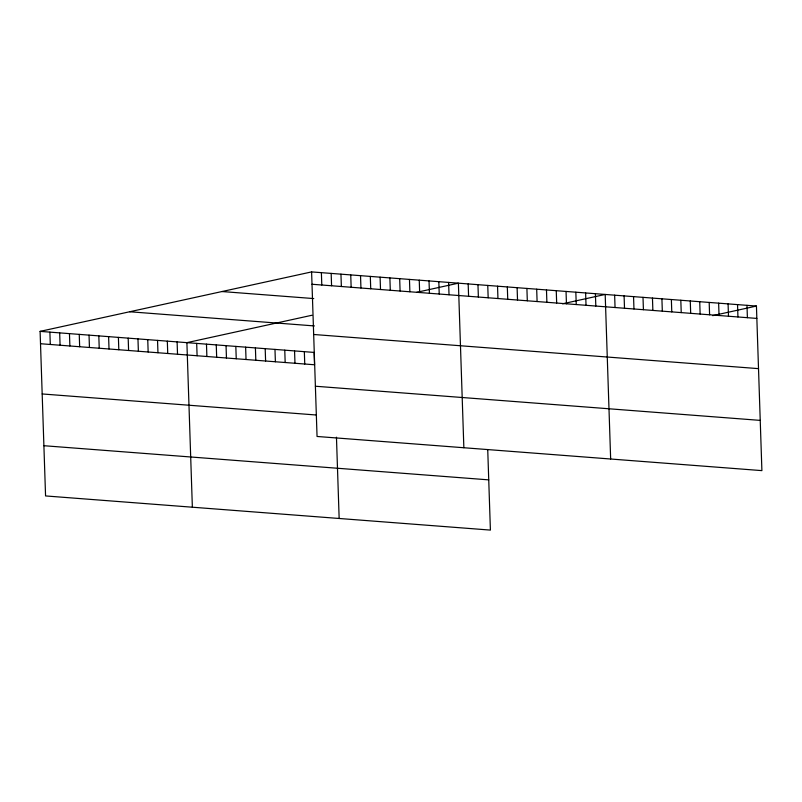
<?xml version="1.0" encoding="UTF-8"?>
<svg xmlns="http://www.w3.org/2000/svg" width="802" height="802" viewBox="0 0 802 802"><rect width="100%" height="100%" fill="white"/><g stroke="black" fill="none" stroke-linecap="round" stroke-linejoin="round"><path stroke-width="1.2" d="M487.746 449.962L490.403 530.092L45.564 495.937L40.1 331.376L311.597 271.908L756.436 306.063L761.9 470.624L317.051 436.468L311.597 271.908M311.998 315.246L186.896 342.654L192.36 507.205M416.799 292.289L458.393 283.176L463.857 447.737M562.533 303.798L605.189 294.454L610.653 459.005M712.707 315.647L756.436 306.063M312.008 284.259L756.847 318.414M222.004 291.537L313.752 298.575M129.693 311.757L314.414 325.933M313.672 334.484L758.522 368.639M40.1 331.376L314.123 352.419L314.534 364.77L40.511 343.727M315.387 386.233L760.236 420.388M42.175 393.952L316.199 414.995M43.889 445.712L488.739 479.867M746.993 305.341L747.394 317.682M737.539 304.61L737.94 316.96M728.086 303.888L728.487 316.229M718.632 303.156L719.043 315.507M709.179 302.434L709.59 314.785M699.725 301.712L700.136 314.053M690.271 300.981L690.682 313.331M680.818 300.259L681.229 312.6M671.364 299.527L671.775 311.878M661.911 298.805L662.322 311.156M652.457 298.083L652.868 310.424M643.003 297.352L643.415 309.702M633.55 296.63L633.961 308.97M624.096 295.898L624.507 308.249M614.643 295.176L615.054 307.527M595.405 293.702L595.816 306.043M585.62 292.951L586.031 305.291M575.836 292.199L576.247 304.539M566.042 291.447L566.453 303.788M556.257 290.695L556.668 303.036M546.473 289.943L546.884 302.294M536.688 289.191L537.099 301.542M526.904 288.439L527.305 300.79M517.11 287.687L517.521 300.038M507.325 286.936L507.736 299.286M497.541 286.184L497.952 298.534M487.756 285.432L488.167 297.783M477.962 284.68L478.373 297.031M468.178 283.928L468.589 296.279M448.609 282.424L449.02 294.775M438.824 281.672L439.225 294.023M429.03 280.921L429.441 293.271M419.245 280.169L419.657 292.519M409.461 279.417L409.872 291.768M399.677 278.665L400.088 291.016M389.882 277.923L390.293 290.264M380.098 277.171L380.509 289.512M370.313 276.419L370.724 288.76M360.529 275.667L360.94 288.008M350.745 274.916L351.146 287.256M340.95 274.164L341.361 286.504M331.166 273.412L331.577 285.753M336.459 437.2L339.156 518.483M321.381 272.66L321.792 285.011M304.339 351.667L304.75 364.018M294.555 350.915L294.966 363.266M284.77 350.163L285.171 362.514M274.976 349.411L275.387 361.762M265.191 348.659L265.602 361.01M255.407 347.908L255.818 360.258M245.623 347.156L246.034 359.507M235.828 346.404L236.239 358.755M226.044 345.652L226.455 358.003M216.259 344.9L216.67 357.251M206.475 344.148L206.886 356.499M196.69 343.406L197.091 355.747M177.112 341.903L177.523 354.243M167.327 341.151L167.738 353.492M157.543 340.399L157.954 352.74M147.748 339.647L148.159 351.988M137.964 338.895L138.375 351.236M128.18 338.143L128.591 350.494M118.395 337.391L118.806 349.742M108.611 336.639L109.012 348.99M98.816 335.888L99.227 348.238M89.032 335.136L89.443 347.487M79.248 334.384L79.659 346.735M69.463 333.632L69.874 345.983M59.669 332.88L60.08 345.231M49.884 332.128L50.295 344.479"/></g></svg>
